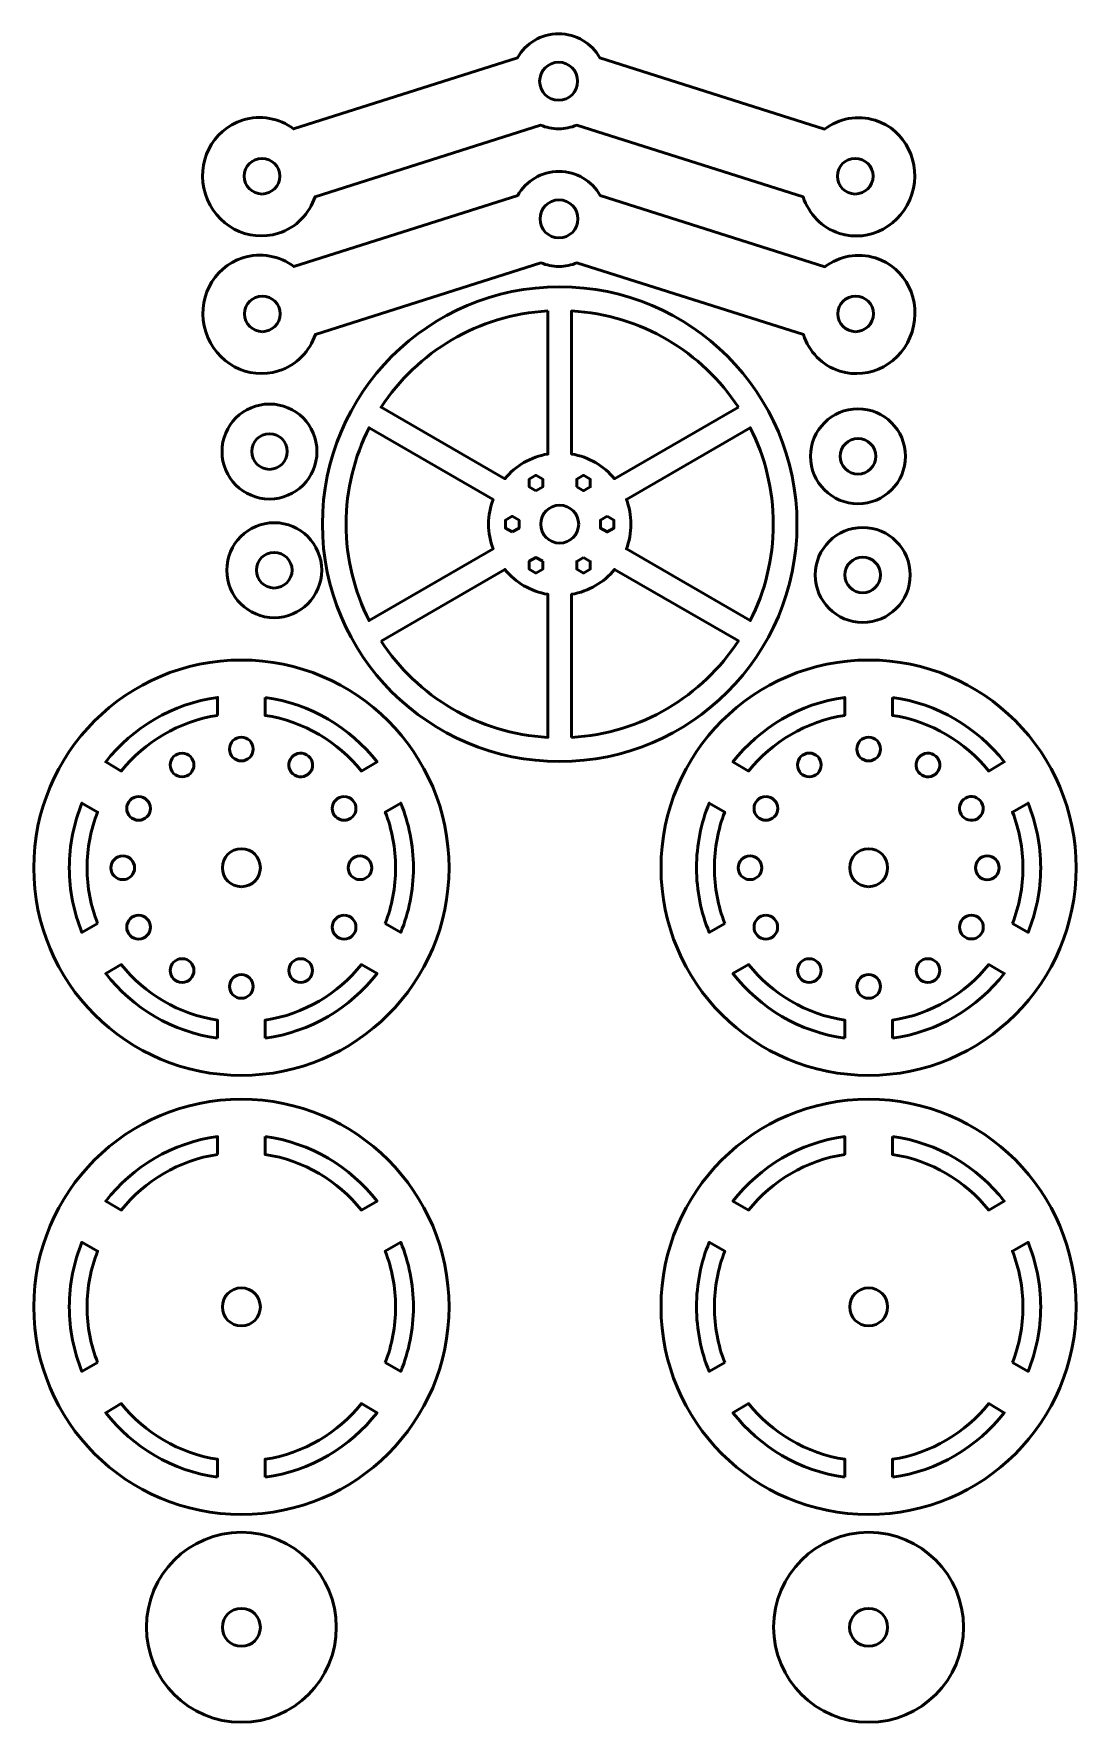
# Model space of a CAD drawing. Header units: inches. Extents: x -370 to 849, y -422 to 797.
# Drawn here: x 469.4 to 557.3, y -276.7 to -134.5 of the extents above; entities that cross this region are included whole.
import ezdxf

# ---------------------------------------------------------------- set-up
doc = ezdxf.new("R2010")
doc.units = ezdxf.units.IN
doc.header["$MEASUREMENT"] = 0
doc.layers.add('Layer 1', color=7, linetype='Continuous')

# ---------------------------------------------------------------- blocks, each defined once
blk = doc.blocks.new('block 47')
at = {"layer": 'Layer 1', "color": 7, "lineweight": 50, "true_color": 0xffffff}
for points, knots in [([(486.9, -187.24), (477.24, -187.24), (469.4, -195.08), (469.4, -204.74), (469.4, -214.41), (477.24, -222.24), (486.9, -222.24), (496.57, -222.24), (504.4, -214.41), (504.4, -204.74), (504.4, -195.08), (496.57, -187.24), (486.9, -187.24)], [0, 0, 0, 0, 1, 1, 1, 2, 2, 2, 3, 3, 3, 4, 4, 4, 4]), ([(484.9, -191.9), (481.63, -192.4), (478.77, -194.13), (476.78, -196.59), (476.78, -196.59), (475.47, -195.83), (475.47, -195.83), (477.73, -192.93), (481.08, -190.92), (484.9, -190.39), (484.9, -190.39), (484.9, -191.9), (484.9, -191.9)], [0, 0, 0, 0, 1, 1, 1, 2, 2, 2, 3, 3, 3, 4, 4, 4, 4]), ([(488.9, -190.39), (492.73, -190.91), (496.07, -192.93), (498.34, -195.83), (498.34, -195.83), (497.02, -196.59), (497.02, -196.59), (495.04, -194.13), (492.17, -192.4), (488.9, -191.9), (488.9, -191.9), (488.9, -190.39), (488.9, -190.39)], [0, 0, 0, 0, 1, 1, 1, 2, 2, 2, 3, 3, 3, 4, 4, 4, 4]), ([(474.78, -209.44), (474.78, -209.44), (473.46, -210.19), (473.46, -210.19), (472.78, -208.51), (472.4, -206.67), (472.4, -204.75), (472.4, -202.82), (472.78, -200.98), (473.46, -199.3), (473.46, -199.3), (474.78, -200.05), (474.78, -200.05), (474.21, -201.51), (473.9, -203.09), (473.9, -204.74), (473.9, -206.4), (474.21, -207.98), (474.78, -209.44)], [0, 0, 0, 0, 1, 1, 1, 2, 2, 2, 3, 3, 3, 4, 4, 4, 5, 5, 5, 6, 6, 6, 6]), ([(499.03, -209.44), (499.59, -207.98), (499.9, -206.4), (499.9, -204.74), (499.9, -203.09), (499.59, -201.51), (499.03, -200.05), (499.03, -200.05), (500.34, -199.3), (500.34, -199.3), (501.02, -200.98), (501.4, -202.82), (501.4, -204.75), (501.4, -206.67), (501.02, -208.51), (500.34, -210.19), (500.34, -210.19), (499.03, -209.44), (499.03, -209.44)], [0, 0, 0, 0, 1, 1, 1, 2, 2, 2, 3, 3, 3, 4, 4, 4, 5, 5, 5, 6, 6, 6, 6]), ([(486.9, -206.34), (486.02, -206.34), (485.3, -205.63), (485.3, -204.74), (485.3, -203.86), (486.02, -203.14), (486.9, -203.14), (487.79, -203.14), (488.5, -203.86), (488.5, -204.74), (488.5, -205.63), (487.79, -206.34), (486.9, -206.34)], [0, 0, 0, 0, 1, 1, 1, 2, 2, 2, 3, 3, 3, 4, 4, 4, 4]), ([(484.9, -219.1), (481.08, -218.58), (477.73, -216.56), (475.47, -213.66), (475.47, -213.66), (476.78, -212.9), (476.78, -212.9), (478.77, -215.36), (481.63, -217.09), (484.9, -217.59), (484.9, -217.59), (484.9, -219.1), (484.9, -219.1)], [0, 0, 0, 0, 1, 1, 1, 2, 2, 2, 3, 3, 3, 4, 4, 4, 4]), ([(488.9, -219.1), (488.9, -219.1), (488.9, -217.59), (488.9, -217.59), (492.17, -217.08), (495.04, -215.36), (497.02, -212.9), (497.02, -212.9), (498.34, -213.65), (498.34, -213.65), (496.07, -216.56), (492.73, -218.58), (488.9, -219.1)], [0, 0, 0, 0, 1, 1, 1, 2, 2, 2, 3, 3, 3, 4, 4, 4, 4]), ([(486.9, -224.24), (477.24, -224.24), (469.4, -232.08), (469.4, -241.74), (469.4, -251.41), (477.24, -259.24), (486.9, -259.24), (496.57, -259.24), (504.4, -251.41), (504.4, -241.74), (504.4, -232.08), (496.57, -224.24), (486.9, -224.24)], [0, 0, 0, 0, 1, 1, 1, 2, 2, 2, 3, 3, 3, 4, 4, 4, 4]), ([(484.9, -228.9), (481.63, -229.4), (478.77, -231.13), (476.78, -233.59), (476.78, -233.59), (475.47, -232.83), (475.47, -232.83), (477.73, -229.93), (481.08, -227.91), (484.9, -227.39), (484.9, -227.39), (484.9, -228.9), (484.9, -228.9)], [0, 0, 0, 0, 1, 1, 1, 2, 2, 2, 3, 3, 3, 4, 4, 4, 4]), ([(488.9, -227.39), (492.73, -227.91), (496.07, -229.93), (498.34, -232.83), (498.34, -232.83), (497.02, -233.59), (497.02, -233.59), (495.04, -231.13), (492.17, -229.4), (488.9, -228.9), (488.9, -228.9), (488.9, -227.39), (488.9, -227.39)], [0, 0, 0, 0, 1, 1, 1, 2, 2, 2, 3, 3, 3, 4, 4, 4, 4]), ([(474.78, -246.44), (474.78, -246.44), (473.46, -247.19), (473.46, -247.19), (472.78, -245.51), (472.4, -243.67), (472.4, -241.75), (472.4, -239.82), (472.78, -237.98), (473.46, -236.3), (473.46, -236.3), (474.78, -237.05), (474.78, -237.05), (474.21, -238.51), (473.9, -240.09), (473.9, -241.75), (473.9, -243.4), (474.21, -244.98), (474.78, -246.44)], [0, 0, 0, 0, 1, 1, 1, 2, 2, 2, 3, 3, 3, 4, 4, 4, 5, 5, 5, 6, 6, 6, 6]), ([(499.03, -246.44), (499.59, -244.98), (499.9, -243.4), (499.9, -241.75), (499.9, -240.09), (499.59, -238.51), (499.03, -237.05), (499.03, -237.05), (500.34, -236.3), (500.34, -236.3), (501.02, -237.98), (501.4, -239.82), (501.4, -241.75), (501.4, -243.67), (501.02, -245.51), (500.34, -247.19), (500.34, -247.19), (499.03, -246.44), (499.03, -246.44)], [0, 0, 0, 0, 1, 1, 1, 2, 2, 2, 3, 3, 3, 4, 4, 4, 5, 5, 5, 6, 6, 6, 6]), ([(486.9, -243.35), (486.02, -243.35), (485.3, -242.63), (485.3, -241.75), (485.3, -240.86), (486.02, -240.15), (486.9, -240.15), (487.79, -240.15), (488.5, -240.86), (488.5, -241.75), (488.5, -242.63), (487.79, -243.35), (486.9, -243.35)], [0, 0, 0, 0, 1, 1, 1, 2, 2, 2, 3, 3, 3, 4, 4, 4, 4]), ([(484.9, -256.1), (481.08, -255.58), (477.73, -253.56), (475.47, -250.66), (475.47, -250.66), (476.78, -249.9), (476.78, -249.9), (478.77, -252.36), (481.63, -254.09), (484.9, -254.59), (484.9, -254.59), (484.9, -256.1), (484.9, -256.1)], [0, 0, 0, 0, 1, 1, 1, 2, 2, 2, 3, 3, 3, 4, 4, 4, 4]), ([(488.9, -256.1), (488.9, -256.1), (488.9, -254.59), (488.9, -254.59), (492.17, -254.09), (495.04, -252.36), (497.02, -249.9), (497.02, -249.9), (498.34, -250.66), (498.34, -250.66), (496.07, -253.56), (492.73, -255.58), (488.9, -256.1)], [0, 0, 0, 0, 1, 1, 1, 2, 2, 2, 3, 3, 3, 4, 4, 4, 4]), ([(486.9, -260.74), (482.48, -260.74), (478.9, -264.32), (478.9, -268.74), (478.9, -273.16), (482.48, -276.75), (486.9, -276.75), (491.32, -276.75), (494.9, -273.16), (494.9, -268.74), (494.9, -264.33), (491.32, -260.74), (486.9, -260.74)], [0, 0, 0, 0, 1, 1, 1, 2, 2, 2, 3, 3, 3, 4, 4, 4, 4]), ([(486.9, -270.34), (486.02, -270.34), (485.3, -269.63), (485.3, -268.75), (485.3, -267.86), (486.02, -267.15), (486.9, -267.15), (487.79, -267.15), (488.5, -267.86), (488.5, -268.75), (488.5, -269.63), (487.79, -270.34), (486.9, -270.34)], [0, 0, 0, 0, 1, 1, 1, 2, 2, 2, 3, 3, 3, 4, 4, 4, 4])]:
    blk.add_open_spline(points, degree=3, knots=knots, dxfattribs=at)
at = {"layer": 'Layer 1', "color": 240, "lineweight": 50, "true_color": 0xed1c24}
for points in [[(486.9, -193.74), (487.45, -193.74), (487.9, -194.19), (487.9, -194.74), (487.9, -195.3), (487.45, -195.74), (486.9, -195.74), (486.35, -195.74), (485.9, -195.3), (485.9, -194.74), (485.9, -194.19), (486.35, -193.74), (486.9, -193.74)], [(481.9, -195.09), (482.46, -195.09), (482.9, -195.53), (482.9, -196.08), (482.9, -196.64), (482.46, -197.08), (481.9, -197.08), (481.35, -197.08), (480.9, -196.64), (480.9, -196.08), (480.9, -195.53), (481.35, -195.09), (481.9, -195.09)], [(492.77, -196.58), (492.49, -197.06), (491.88, -197.23), (491.4, -196.95), (490.92, -196.68), (490.76, -196.06), (491.04, -195.59), (491.31, -195.11), (491.92, -194.94), (492.4, -195.22), (492.88, -195.49), (493.05, -196.11), (492.77, -196.58)], [(478.24, -198.74), (478.79, -198.74), (479.24, -199.19), (479.24, -199.74), (479.24, -200.3), (478.79, -200.74), (478.24, -200.74), (477.69, -200.74), (477.24, -200.3), (477.24, -199.74), (477.24, -199.19), (477.69, -198.74), (478.24, -198.74)], [(495.56, -198.75), (496.11, -198.75), (496.56, -199.19), (496.56, -199.74), (496.56, -200.3), (496.11, -200.74), (495.56, -200.74), (495.01, -200.74), (494.56, -200.3), (494.56, -199.74), (494.56, -199.19), (495.01, -198.75), (495.56, -198.75)], [(476.9, -203.74), (477.46, -203.74), (477.9, -204.19), (477.9, -204.75), (477.9, -205.3), (477.46, -205.74), (476.9, -205.74), (476.35, -205.74), (475.9, -205.3), (475.9, -204.75), (475.9, -204.19), (476.35, -203.74), (476.9, -203.74)], [(496.9, -203.74), (497.45, -203.74), (497.9, -204.19), (497.9, -204.75), (497.9, -205.3), (497.45, -205.74), (496.9, -205.74), (496.35, -205.74), (495.9, -205.3), (495.9, -204.75), (495.9, -204.19), (496.35, -203.74), (496.9, -203.74)], [(478.24, -208.75), (478.79, -208.75), (479.24, -209.19), (479.24, -209.75), (479.24, -210.3), (478.79, -210.75), (478.24, -210.75), (477.69, -210.75), (477.24, -210.3), (477.24, -209.75), (477.24, -209.19), (477.69, -208.75), (478.24, -208.75)], [(495.56, -208.75), (496.12, -208.75), (496.56, -209.19), (496.56, -209.75), (496.56, -210.3), (496.12, -210.75), (495.56, -210.75), (495.01, -210.75), (494.56, -210.3), (494.56, -209.75), (494.56, -209.19), (495.01, -208.75), (495.56, -208.75)], [(481.9, -212.41), (482.46, -212.41), (482.9, -212.85), (482.9, -213.41), (482.9, -213.96), (482.46, -214.41), (481.9, -214.41), (481.35, -214.41), (480.9, -213.96), (480.9, -213.41), (480.9, -212.85), (481.35, -212.41), (481.9, -212.41)], [(491.9, -212.41), (492.45, -212.41), (492.9, -212.85), (492.9, -213.41), (492.9, -213.96), (492.45, -214.4), (491.9, -214.4), (491.35, -214.4), (490.9, -213.96), (490.9, -213.41), (490.9, -212.85), (491.35, -212.41), (491.9, -212.41)], [(486.9, -213.75), (487.45, -213.75), (487.9, -214.19), (487.9, -214.75), (487.9, -215.3), (487.45, -215.74), (486.9, -215.74), (486.35, -215.74), (485.9, -215.3), (485.9, -214.75), (485.9, -214.19), (486.35, -213.75), (486.9, -213.75)]]:
    blk.add_open_spline(points, degree=3, knots=[0, 0, 0, 0, 1, 1, 1, 2, 2, 2, 3, 3, 3, 4, 4, 4, 4], dxfattribs=at)
blk = doc.blocks.new('block 50')
at = {"layer": 'Layer 1', "color": 7, "lineweight": 50, "true_color": 0xffffff}
for points, knots in [([(539.77, -187.24), (530.1, -187.24), (522.27, -195.08), (522.27, -204.74), (522.27, -214.41), (530.1, -222.24), (539.77, -222.24), (549.43, -222.24), (557.26, -214.41), (557.26, -204.74), (557.26, -195.08), (549.43, -187.24), (539.77, -187.24)], [0, 0, 0, 0, 1, 1, 1, 2, 2, 2, 3, 3, 3, 4, 4, 4, 4]), ([(537.77, -191.9), (534.5, -192.4), (531.63, -194.13), (529.64, -196.59), (529.64, -196.59), (528.33, -195.83), (528.33, -195.83), (530.6, -192.93), (533.94, -190.92), (537.76, -190.39), (537.76, -190.39), (537.77, -191.9), (537.77, -191.9), (537.77, -191.9), (537.77, -191.9), (537.77, -191.9)], [0, 0, 0, 0, 1, 1, 1, 2, 2, 2, 3, 3, 3, 4, 4, 4, 5, 5, 5, 5]), ([(541.77, -190.39), (545.59, -190.91), (548.93, -192.93), (551.2, -195.83), (551.2, -195.83), (549.89, -196.59), (549.89, -196.59), (547.9, -194.13), (545.04, -192.4), (541.77, -191.9), (541.77, -191.9), (541.77, -190.39), (541.77, -190.39)], [0, 0, 0, 0, 1, 1, 1, 2, 2, 2, 3, 3, 3, 4, 4, 4, 4]), ([(527.64, -209.44), (527.64, -209.44), (526.33, -210.19), (526.33, -210.19), (525.64, -208.51), (525.26, -206.67), (525.26, -204.75), (525.26, -202.82), (525.64, -200.98), (526.33, -199.3), (526.33, -199.3), (527.64, -200.05), (527.64, -200.05), (527.08, -201.51), (526.77, -203.09), (526.77, -204.74), (526.77, -206.4), (527.08, -207.98), (527.64, -209.44)], [0, 0, 0, 0, 1, 1, 1, 2, 2, 2, 3, 3, 3, 4, 4, 4, 5, 5, 5, 6, 6, 6, 6]), ([(551.89, -209.44), (552.46, -207.98), (552.77, -206.4), (552.77, -204.74), (552.77, -203.09), (552.45, -201.51), (551.89, -200.05), (551.89, -200.05), (553.21, -199.3), (553.21, -199.3), (553.89, -200.98), (554.27, -202.82), (554.27, -204.75), (554.27, -206.67), (553.89, -208.51), (553.21, -210.19), (553.21, -210.19), (551.89, -209.44), (551.89, -209.44)], [0, 0, 0, 0, 1, 1, 1, 2, 2, 2, 3, 3, 3, 4, 4, 4, 5, 5, 5, 6, 6, 6, 6]), ([(539.77, -206.34), (538.88, -206.34), (538.17, -205.63), (538.17, -204.74), (538.17, -203.86), (538.88, -203.14), (539.77, -203.14), (540.65, -203.14), (541.37, -203.86), (541.37, -204.74), (541.37, -205.63), (540.65, -206.34), (539.77, -206.34)], [0, 0, 0, 0, 1, 1, 1, 2, 2, 2, 3, 3, 3, 4, 4, 4, 4]), ([(537.77, -219.1), (533.94, -218.58), (530.6, -216.56), (528.33, -213.66), (528.33, -213.66), (529.65, -212.9), (529.65, -212.9), (531.63, -215.36), (534.5, -217.09), (537.77, -217.59), (537.77, -217.59), (537.77, -219.1), (537.77, -219.1), (537.77, -219.1), (537.77, -219.1), (537.77, -219.1)], [0, 0, 0, 0, 1, 1, 1, 2, 2, 2, 3, 3, 3, 4, 4, 4, 5, 5, 5, 5]), ([(541.77, -219.1), (541.77, -219.1), (541.77, -217.59), (541.77, -217.59), (545.04, -217.08), (547.9, -215.36), (549.89, -212.9), (549.89, -212.9), (551.2, -213.65), (551.2, -213.65), (548.93, -216.56), (545.59, -218.58), (541.77, -219.1)], [0, 0, 0, 0, 1, 1, 1, 2, 2, 2, 3, 3, 3, 4, 4, 4, 4]), ([(539.77, -224.24), (530.1, -224.24), (522.27, -232.08), (522.27, -241.74), (522.27, -251.41), (530.1, -259.24), (539.77, -259.24), (549.43, -259.24), (557.26, -251.41), (557.26, -241.74), (557.26, -232.08), (549.43, -224.24), (539.77, -224.24)], [0, 0, 0, 0, 1, 1, 1, 2, 2, 2, 3, 3, 3, 4, 4, 4, 4]), ([(537.77, -228.9), (534.5, -229.4), (531.63, -231.13), (529.64, -233.59), (529.64, -233.59), (528.33, -232.83), (528.33, -232.83), (530.6, -229.93), (533.94, -227.91), (537.76, -227.39), (537.76, -227.39), (537.77, -228.9), (537.77, -228.9), (537.77, -228.9), (537.77, -228.9), (537.77, -228.9)], [0, 0, 0, 0, 1, 1, 1, 2, 2, 2, 3, 3, 3, 4, 4, 4, 5, 5, 5, 5]), ([(541.77, -227.39), (545.59, -227.91), (548.93, -229.93), (551.2, -232.83), (551.2, -232.83), (549.89, -233.59), (549.89, -233.59), (547.9, -231.13), (545.04, -229.4), (541.77, -228.9), (541.77, -228.9), (541.77, -227.39), (541.77, -227.39)], [0, 0, 0, 0, 1, 1, 1, 2, 2, 2, 3, 3, 3, 4, 4, 4, 4]), ([(527.64, -246.44), (527.64, -246.44), (526.33, -247.19), (526.33, -247.19), (525.64, -245.51), (525.26, -243.67), (525.26, -241.75), (525.26, -239.82), (525.64, -237.98), (526.33, -236.3), (526.33, -236.3), (527.64, -237.05), (527.64, -237.05), (527.08, -238.51), (526.77, -240.09), (526.77, -241.75), (526.77, -243.4), (527.08, -244.98), (527.64, -246.44)], [0, 0, 0, 0, 1, 1, 1, 2, 2, 2, 3, 3, 3, 4, 4, 4, 5, 5, 5, 6, 6, 6, 6]), ([(551.89, -246.44), (552.46, -244.98), (552.77, -243.4), (552.77, -241.75), (552.77, -240.09), (552.45, -238.51), (551.89, -237.05), (551.89, -237.05), (553.21, -236.3), (553.21, -236.3), (553.89, -237.98), (554.27, -239.82), (554.27, -241.75), (554.27, -243.67), (553.89, -245.51), (553.21, -247.19), (553.21, -247.19), (551.89, -246.44), (551.89, -246.44)], [0, 0, 0, 0, 1, 1, 1, 2, 2, 2, 3, 3, 3, 4, 4, 4, 5, 5, 5, 6, 6, 6, 6]), ([(539.77, -243.35), (538.88, -243.35), (538.17, -242.63), (538.17, -241.75), (538.17, -240.86), (538.88, -240.15), (539.77, -240.15), (540.65, -240.15), (541.37, -240.86), (541.37, -241.75), (541.37, -242.63), (540.65, -243.35), (539.77, -243.35)], [0, 0, 0, 0, 1, 1, 1, 2, 2, 2, 3, 3, 3, 4, 4, 4, 4]), ([(537.77, -256.1), (533.94, -255.58), (530.6, -253.56), (528.33, -250.66), (528.33, -250.66), (529.65, -249.9), (529.65, -249.9), (531.63, -252.36), (534.5, -254.09), (537.77, -254.59), (537.77, -254.59), (537.77, -256.1), (537.77, -256.1), (537.77, -256.1), (537.77, -256.1), (537.77, -256.1)], [0, 0, 0, 0, 1, 1, 1, 2, 2, 2, 3, 3, 3, 4, 4, 4, 5, 5, 5, 5]), ([(541.77, -256.1), (541.77, -256.1), (541.77, -254.59), (541.77, -254.59), (545.04, -254.09), (547.9, -252.36), (549.89, -249.9), (549.89, -249.9), (551.2, -250.66), (551.2, -250.66), (548.93, -253.56), (545.59, -255.58), (541.77, -256.1)], [0, 0, 0, 0, 1, 1, 1, 2, 2, 2, 3, 3, 3, 4, 4, 4, 4]), ([(539.77, -260.74), (535.35, -260.74), (531.76, -264.32), (531.76, -268.74), (531.76, -273.16), (535.35, -276.75), (539.77, -276.75), (544.18, -276.75), (547.77, -273.16), (547.77, -268.74), (547.77, -264.33), (544.18, -260.74), (539.77, -260.74)], [0, 0, 0, 0, 1, 1, 1, 2, 2, 2, 3, 3, 3, 4, 4, 4, 4]), ([(539.77, -270.34), (538.88, -270.34), (538.16, -269.63), (538.16, -268.75), (538.16, -267.86), (538.88, -267.15), (539.77, -267.15), (540.65, -267.15), (541.37, -267.86), (541.37, -268.75), (541.37, -269.63), (540.65, -270.34), (539.77, -270.34)], [0, 0, 0, 0, 1, 1, 1, 2, 2, 2, 3, 3, 3, 4, 4, 4, 4])]:
    blk.add_open_spline(points, degree=3, knots=knots, dxfattribs=at)
at = {"layer": 'Layer 1', "color": 240, "lineweight": 50, "true_color": 0xed1c24}
for points in [[(539.77, -193.74), (540.32, -193.74), (540.77, -194.19), (540.77, -194.74), (540.77, -195.3), (540.32, -195.74), (539.77, -195.74), (539.21, -195.74), (538.77, -195.3), (538.77, -194.74), (538.77, -194.19), (539.21, -193.74), (539.77, -193.74)], [(534.77, -195.08), (535.32, -195.08), (535.77, -195.53), (535.77, -196.08), (535.77, -196.64), (535.32, -197.08), (534.77, -197.08), (534.21, -197.08), (533.77, -196.64), (533.77, -196.08), (533.77, -195.53), (534.21, -195.08), (534.77, -195.08)], [(545.63, -196.58), (545.36, -197.06), (544.74, -197.23), (544.27, -196.95), (543.79, -196.68), (543.63, -196.06), (543.9, -195.59), (544.18, -195.11), (544.79, -194.94), (545.27, -195.22), (545.74, -195.49), (545.91, -196.11), (545.63, -196.58)], [(531.11, -198.74), (531.66, -198.74), (532.11, -199.19), (532.11, -199.74), (532.11, -200.3), (531.66, -200.74), (531.11, -200.74), (530.55, -200.74), (530.11, -200.3), (530.11, -199.74), (530.11, -199.19), (530.55, -198.74), (531.11, -198.74)], [(547.93, -198.88), (548.4, -198.6), (549.02, -198.77), (549.29, -199.25), (549.57, -199.72), (549.4, -200.34), (548.93, -200.61), (548.45, -200.89), (547.84, -200.72), (547.56, -200.25), (547.28, -199.77), (547.45, -199.15), (547.93, -198.88)], [(529.77, -203.74), (530.32, -203.74), (530.77, -204.19), (530.77, -204.75), (530.77, -205.3), (530.32, -205.74), (529.77, -205.74), (529.21, -205.74), (528.77, -205.3), (528.77, -204.75), (528.77, -204.19), (529.21, -203.74), (529.77, -203.74)], [(549.77, -203.75), (550.32, -203.75), (550.77, -204.19), (550.77, -204.75), (550.77, -205.3), (550.32, -205.75), (549.77, -205.75), (549.21, -205.75), (548.77, -205.3), (548.77, -204.75), (548.77, -204.19), (549.21, -203.75), (549.77, -203.75)], [(531.1, -208.75), (531.66, -208.75), (532.1, -209.19), (532.1, -209.75), (532.1, -210.3), (531.66, -210.75), (531.1, -210.75), (530.55, -210.75), (530.11, -210.3), (530.11, -209.75), (530.11, -209.19), (530.55, -208.75), (531.1, -208.75)], [(548.43, -208.75), (548.98, -208.75), (549.43, -209.19), (549.43, -209.74), (549.43, -210.3), (548.98, -210.74), (548.43, -210.74), (547.87, -210.74), (547.43, -210.3), (547.43, -209.74), (547.43, -209.19), (547.87, -208.75), (548.43, -208.75)], [(534.76, -212.41), (535.32, -212.41), (535.76, -212.85), (535.76, -213.41), (535.76, -213.96), (535.32, -214.41), (534.76, -214.41), (534.21, -214.41), (533.77, -213.96), (533.77, -213.41), (533.77, -212.85), (534.21, -212.41), (534.76, -212.41)], [(544.77, -212.41), (545.32, -212.41), (545.77, -212.85), (545.77, -213.41), (545.77, -213.96), (545.32, -214.4), (544.77, -214.4), (544.21, -214.4), (543.77, -213.96), (543.77, -213.41), (543.77, -212.85), (544.21, -212.41), (544.77, -212.41)], [(539.77, -213.75), (540.32, -213.75), (540.77, -214.19), (540.77, -214.75), (540.77, -215.3), (540.32, -215.74), (539.77, -215.74), (539.21, -215.74), (538.77, -215.3), (538.77, -214.75), (538.77, -214.19), (539.21, -213.75), (539.77, -213.75)]]:
    blk.add_open_spline(points, degree=3, knots=[0, 0, 0, 0, 1, 1, 1, 2, 2, 2, 3, 3, 3, 4, 4, 4, 4], dxfattribs=at)

msp = doc.modelspace()

# ---------------------------------------------------------------- linework, layer by layer
at = {"layer": 'Layer 1', "color": 7, "lineweight": 50, "true_color": 0xffffff}
for points in [[(511.73, -172.98), (511.16, -172.65), (511.16, -172), (511.73, -171.67), (512.3, -172), (512.3, -172.65), (511.73, -172.98)], [(515.16, -172.65), (515.16, -172), (515.73, -171.67), (516.3, -172), (516.3, -172.65), (515.73, -172.98), (515.16, -172.65)], [(509.73, -176.44), (509.16, -176.12), (509.16, -175.46), (509.73, -175.13), (510.3, -175.46), (510.3, -176.12), (509.73, -176.44)], [(517.73, -175.13), (518.3, -175.46), (518.3, -176.12), (517.73, -176.44), (517.16, -176.12), (517.16, -175.46), (517.73, -175.13)], [(512.3, -178.92), (512.3, -179.58), (511.73, -179.91), (511.17, -179.58), (511.16, -178.92), (511.73, -178.6), (512.3, -178.92)], [(515.73, -178.6), (516.3, -178.93), (516.3, -179.58), (515.73, -179.91), (515.16, -179.58), (515.16, -178.93), (515.73, -178.6)]]:
    msp.add_lwpolyline(points, dxfattribs=at)
for points, knots in [([(540.33, -141.76), (538.83, -141.28), (537.26, -141.61), (536.06, -142.5), (536.06, -142.5), (517.12, -136.49), (517.12, -136.49), (516.43, -135.28), (515.13, -134.47), (513.64, -134.47), (512.15, -134.47), (510.85, -135.28), (510.17, -136.49), (510.17, -136.49), (491.3, -142.48), (491.3, -142.48), (490.09, -141.59), (488.51, -141.26), (487, -141.74), (484.44, -142.56), (483.04, -145.35), (483.87, -147.98), (484.71, -150.61), (487.46, -152.09), (490.02, -151.28), (491.53, -150.8), (492.63, -149.62), (493.11, -148.2), (493.11, -148.2), (512.12, -142.17), (512.12, -142.17), (512.59, -142.36), (513.1, -142.47), (513.64, -142.47), (514.18, -142.47), (514.69, -142.36), (515.16, -142.17), (515.16, -142.17), (534.25, -148.22), (534.25, -148.22), (534.72, -149.64), (535.81, -150.81), (537.31, -151.29), (539.84, -152.09), (542.57, -150.61), (543.41, -147.98), (544.24, -145.35), (542.86, -142.56), (540.33, -141.76)], [0, 0, 0, 0, 1, 1, 1, 2, 2, 2, 3, 3, 3, 4, 4, 4, 5, 5, 5, 6, 6, 6, 7, 7, 7, 8, 8, 8, 9, 9, 9, 10, 10, 10, 11, 11, 11, 12, 12, 12, 13, 13, 13, 14, 14, 14, 15, 15, 15, 16, 16, 16, 16]), ([(513.64, -140.07), (512.76, -140.07), (512.04, -139.35), (512.04, -138.47), (512.04, -137.58), (512.76, -136.87), (513.64, -136.87), (514.53, -136.87), (515.24, -137.58), (515.24, -138.47), (515.24, -139.35), (514.53, -140.07), (513.64, -140.07)], [0, 0, 0, 0, 1, 1, 1, 2, 2, 2, 3, 3, 3, 4, 4, 4, 4]), ([(488.64, -147.97), (487.81, -147.97), (487.14, -147.3), (487.14, -146.47), (487.14, -145.64), (487.81, -144.97), (488.64, -144.97), (489.47, -144.97), (490.14, -145.64), (490.14, -146.47), (490.14, -147.29), (489.47, -147.97), (488.64, -147.97)], [0, 0, 0, 0, 1, 1, 1, 2, 2, 2, 3, 3, 3, 4, 4, 4, 4]), ([(538.64, -147.97), (537.81, -147.97), (537.14, -147.3), (537.14, -146.47), (537.14, -145.64), (537.81, -144.97), (538.64, -144.97), (539.47, -144.97), (540.14, -145.64), (540.14, -146.47), (540.14, -147.29), (539.47, -147.97), (538.64, -147.97)], [0, 0, 0, 0, 1, 1, 1, 2, 2, 2, 3, 3, 3, 4, 4, 4, 4]), ([(540.35, -153.36), (538.85, -152.88), (537.29, -153.21), (536.08, -154.1), (536.08, -154.1), (517.14, -148.09), (517.14, -148.09), (516.46, -146.88), (515.16, -146.07), (513.67, -146.07), (512.18, -146.07), (510.88, -146.88), (510.19, -148.09), (510.19, -148.09), (491.33, -154.08), (491.33, -154.08), (490.11, -153.19), (488.54, -152.86), (487.02, -153.34), (484.46, -154.16), (483.07, -156.95), (483.9, -159.58), (484.74, -162.21), (487.49, -163.69), (490.04, -162.88), (491.56, -162.4), (492.66, -161.22), (493.14, -159.8), (493.14, -159.8), (512.15, -153.77), (512.15, -153.77), (512.62, -153.96), (513.13, -154.07), (513.67, -154.07), (514.2, -154.07), (514.72, -153.96), (515.18, -153.77), (515.18, -153.77), (534.27, -159.82), (534.27, -159.82), (534.74, -161.24), (535.83, -162.42), (537.33, -162.89), (539.87, -163.69), (542.6, -162.21), (543.43, -159.58), (544.27, -156.95), (542.89, -154.16), (540.35, -153.36)], [0, 0, 0, 0, 1, 1, 1, 2, 2, 2, 3, 3, 3, 4, 4, 4, 5, 5, 5, 6, 6, 6, 7, 7, 7, 8, 8, 8, 9, 9, 9, 10, 10, 10, 11, 11, 11, 12, 12, 12, 13, 13, 13, 14, 14, 14, 15, 15, 15, 16, 16, 16, 16]), ([(513.67, -151.67), (512.78, -151.67), (512.07, -150.95), (512.07, -150.07), (512.07, -149.18), (512.78, -148.47), (513.67, -148.47), (514.55, -148.47), (515.27, -149.18), (515.27, -150.07), (515.27, -150.95), (514.55, -151.67), (513.67, -151.67)], [0, 0, 0, 0, 1, 1, 1, 2, 2, 2, 3, 3, 3, 4, 4, 4, 4]), ([(493.73, -175.79), (493.73, -186.84), (502.69, -195.79), (513.73, -195.79), (524.77, -195.79), (533.73, -186.83), (533.73, -175.79), (533.73, -164.74), (524.77, -155.79), (513.73, -155.79), (502.68, -155.79), (493.73, -164.74), (493.73, -175.79)], [0, 0, 0, 0, 1, 1, 1, 2, 2, 2, 3, 3, 3, 4, 4, 4, 4]), ([(488.67, -159.57), (487.84, -159.57), (487.17, -158.89), (487.17, -158.07), (487.17, -157.24), (487.84, -156.57), (488.67, -156.57), (489.49, -156.57), (490.17, -157.24), (490.17, -158.07), (490.17, -158.89), (489.49, -159.57), (488.67, -159.57)], [0, 0, 0, 0, 1, 1, 1, 2, 2, 2, 3, 3, 3, 4, 4, 4, 4]), ([(512.73, -157.82), (512.73, -157.82), (512.73, -169.88), (512.73, -169.88), (511.28, -170.12), (510, -170.88), (509.11, -171.96), (509.11, -171.96), (498.67, -165.94), (498.67, -165.94), (501.72, -161.3), (506.85, -158.14), (512.73, -157.82)], [0, 0, 0, 0, 1, 1, 1, 2, 2, 2, 3, 3, 3, 4, 4, 4, 4]), ([(528.79, -165.94), (528.79, -165.94), (518.35, -171.97), (518.35, -171.97), (517.45, -170.88), (516.18, -170.12), (514.73, -169.88), (514.73, -169.88), (514.73, -157.82), (514.73, -157.82), (520.61, -158.14), (525.74, -161.3), (528.79, -165.94)], [0, 0, 0, 0, 1, 1, 1, 2, 2, 2, 3, 3, 3, 4, 4, 4, 4]), ([(538.67, -159.57), (537.84, -159.57), (537.17, -158.89), (537.17, -158.07), (537.17, -157.24), (537.84, -156.57), (538.67, -156.57), (539.5, -156.57), (540.17, -157.24), (540.17, -158.07), (540.17, -158.89), (539.49, -159.57), (538.67, -159.57)], [0, 0, 0, 0, 1, 1, 1, 2, 2, 2, 3, 3, 3, 4, 4, 4, 4]), ([(489.27, -165.67), (487.06, -165.67), (485.27, -167.46), (485.27, -169.67), (485.27, -171.88), (487.06, -173.67), (489.27, -173.67), (491.48, -173.67), (493.27, -171.88), (493.27, -169.67), (493.27, -167.46), (491.48, -165.67), (489.27, -165.67)], [0, 0, 0, 0, 1, 1, 1, 2, 2, 2, 3, 3, 3, 4, 4, 4, 4]), ([(538.87, -166.07), (536.66, -166.07), (534.87, -167.86), (534.87, -170.07), (534.87, -172.28), (536.66, -174.07), (538.87, -174.07), (541.08, -174.07), (542.87, -172.28), (542.87, -170.07), (542.87, -167.86), (541.08, -166.07), (538.87, -166.07)], [0, 0, 0, 0, 1, 1, 1, 2, 2, 2, 3, 3, 3, 4, 4, 4, 4]), ([(495.73, -175.79), (495.73, -172.87), (496.43, -170.11), (497.67, -167.67), (497.67, -167.67), (508.11, -173.7), (508.11, -173.7), (507.87, -174.35), (507.73, -175.05), (507.73, -175.79), (507.73, -176.53), (507.87, -177.23), (508.11, -177.88), (508.11, -177.88), (497.67, -183.91), (497.67, -183.91), (496.43, -181.47), (495.73, -178.71), (495.73, -175.79)], [0, 0, 0, 0, 1, 1, 1, 2, 2, 2, 3, 3, 3, 4, 4, 4, 5, 5, 5, 6, 6, 6, 6]), ([(531.73, -175.79), (531.73, -178.71), (531.03, -181.47), (529.79, -183.91), (529.79, -183.91), (519.35, -177.88), (519.35, -177.88), (519.59, -177.23), (519.73, -176.53), (519.73, -175.79), (519.73, -175.05), (519.59, -174.35), (519.35, -173.7), (519.35, -173.7), (529.79, -167.67), (529.79, -167.67), (531.03, -170.11), (531.73, -172.87), (531.73, -175.79)], [0, 0, 0, 0, 1, 1, 1, 2, 2, 2, 3, 3, 3, 4, 4, 4, 5, 5, 5, 6, 6, 6, 6]), ([(489.27, -171.17), (488.44, -171.17), (487.77, -170.5), (487.77, -169.67), (487.77, -168.84), (488.44, -168.17), (489.27, -168.17), (490.1, -168.17), (490.77, -168.84), (490.77, -169.67), (490.77, -170.5), (490.1, -171.17), (489.27, -171.17)], [0, 0, 0, 0, 1, 1, 1, 2, 2, 2, 3, 3, 3, 4, 4, 4, 4]), ([(538.87, -171.57), (538.04, -171.57), (537.37, -170.9), (537.37, -170.07), (537.37, -169.24), (538.04, -168.57), (538.87, -168.57), (539.7, -168.57), (540.37, -169.24), (540.37, -170.07), (540.37, -170.9), (539.7, -171.57), (538.87, -171.57)], [0, 0, 0, 0, 1, 1, 1, 2, 2, 2, 3, 3, 3, 4, 4, 4, 4]), ([(515.33, -175.79), (515.33, -176.67), (514.61, -177.39), (513.73, -177.39), (512.85, -177.39), (512.13, -176.67), (512.13, -175.79), (512.13, -174.91), (512.85, -174.19), (513.73, -174.19), (514.61, -174.19), (515.33, -174.91), (515.33, -175.79)], [0, 0, 0, 0, 1, 1, 1, 2, 2, 2, 3, 3, 3, 4, 4, 4, 4]), ([(489.67, -175.67), (487.46, -175.67), (485.67, -177.46), (485.67, -179.67), (485.67, -181.88), (487.46, -183.67), (489.67, -183.67), (491.88, -183.67), (493.67, -181.88), (493.67, -179.67), (493.67, -177.46), (491.88, -175.67), (489.67, -175.67)], [0, 0, 0, 0, 1, 1, 1, 2, 2, 2, 3, 3, 3, 4, 4, 4, 4]), ([(539.27, -176.07), (537.06, -176.07), (535.27, -177.86), (535.27, -180.07), (535.27, -182.28), (537.06, -184.07), (539.27, -184.07), (541.48, -184.07), (543.27, -182.28), (543.27, -180.07), (543.27, -177.86), (541.48, -176.07), (539.27, -176.07)], [0, 0, 0, 0, 1, 1, 1, 2, 2, 2, 3, 3, 3, 4, 4, 4, 4]), ([(489.67, -181.17), (488.84, -181.17), (488.17, -180.5), (488.17, -179.67), (488.17, -178.84), (488.84, -178.17), (489.67, -178.17), (490.5, -178.17), (491.17, -178.84), (491.17, -179.67), (491.17, -180.5), (490.5, -181.17), (489.67, -181.17)], [0, 0, 0, 0, 1, 1, 1, 2, 2, 2, 3, 3, 3, 4, 4, 4, 4]), ([(539.27, -181.57), (538.44, -181.57), (537.77, -180.9), (537.77, -180.07), (537.77, -179.24), (538.44, -178.57), (539.27, -178.57), (540.1, -178.57), (540.77, -179.24), (540.77, -180.07), (540.77, -180.89), (540.09, -181.57), (539.27, -181.57)], [0, 0, 0, 0, 1, 1, 1, 2, 2, 2, 3, 3, 3, 4, 4, 4, 4]), ([(498.67, -185.64), (498.67, -185.64), (509.11, -179.61), (509.11, -179.61), (510.01, -180.7), (511.28, -181.46), (512.73, -181.7), (512.73, -181.7), (512.73, -193.76), (512.73, -193.76), (506.85, -193.43), (501.72, -190.28), (498.67, -185.64)], [0, 0, 0, 0, 1, 1, 1, 2, 2, 2, 3, 3, 3, 4, 4, 4, 4]), ([(514.73, -193.76), (514.73, -193.76), (514.73, -181.7), (514.73, -181.7), (516.18, -181.45), (517.46, -180.7), (518.35, -179.61), (518.35, -179.61), (528.79, -185.63), (528.79, -185.63), (525.74, -190.28), (520.61, -193.43), (514.73, -193.76)], [0, 0, 0, 0, 1, 1, 1, 2, 2, 2, 3, 3, 3, 4, 4, 4, 4])]:
    msp.add_open_spline(points, degree=3, knots=knots, dxfattribs=at)

# ---------------------------------------------------------------- block references
at = {"layer": 'Layer 1'}
for name in ['block 47', 'block 50']:
    msp.add_blockref(name, (0, 0), dxfattribs=at)

doc.saveas('drawing.dxf')
